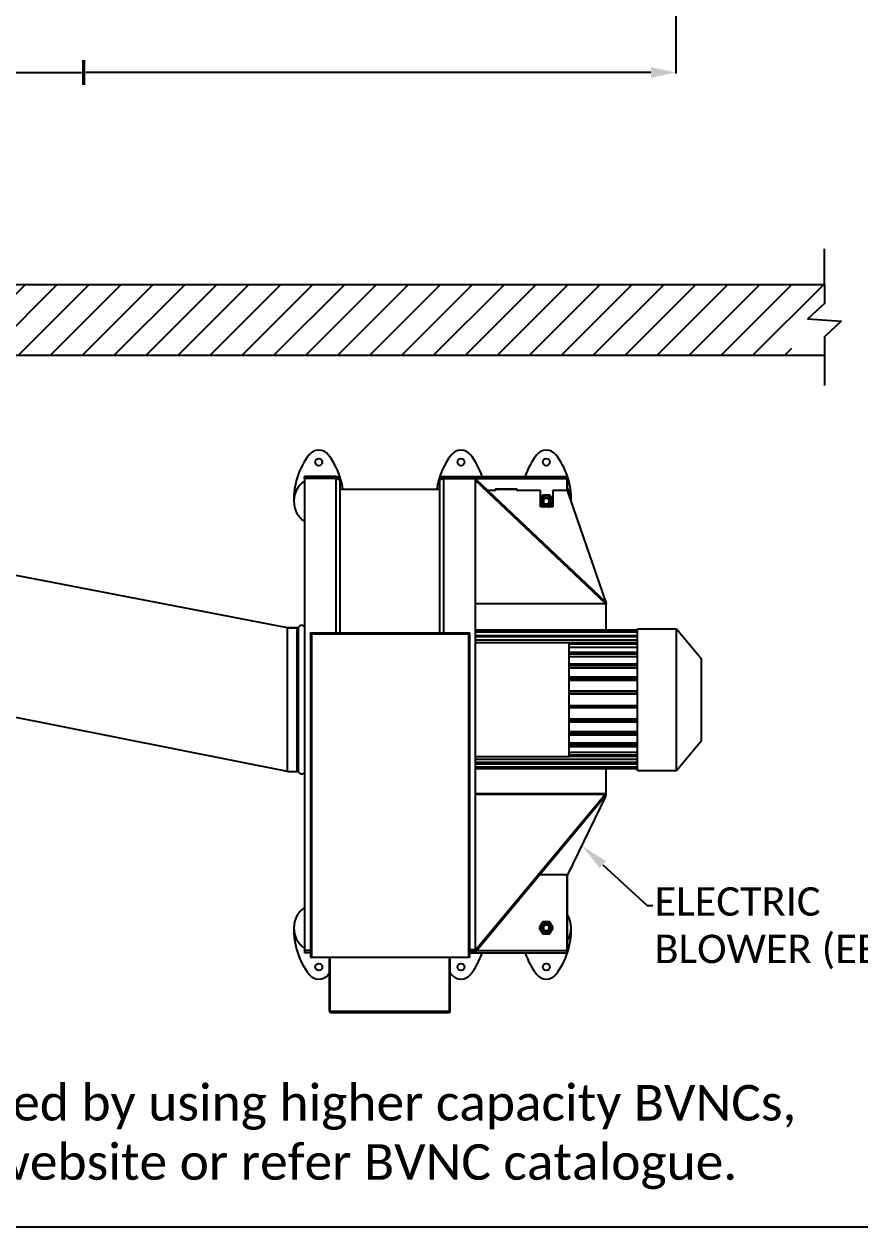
# Model space of a CAD drawing. Header units: millimetres. Extents: x 7589 to 12925, y 625 to 5429.
# Drawn here: x 8781 to 9957, y 625 to 2316 of the extents above; entities that cross this region are included whole.
import ezdxf
from ezdxf import colors
from ezdxf.entities.mleader import LeaderData, LeaderLine
from ezdxf.math import Vec2, Vec3

# ---------------------------------------------------------------- set-up
doc = ezdxf.new("R2010")
doc.units = ezdxf.units.MM
doc.header["$LTSCALE"] = 307.34
doc.header["$PDMODE"] = 3
doc.header["$PDSIZE"] = 8
doc.layers.get('0').update_dxf_attribs({"linetype": 'CONTINUOUS'})
doc.layers.get('Defpoints').update_dxf_attribs({"linetype": 'CONTINUOUS'})
doc.layers.add('00_BUW_DATUM', color=7, linetype='CONTINUOUS')
doc.layers.add('02___PRT_ALL_AXES', color=7, linetype='CONTINUOUS')
doc.styles.get("Standard").update_dxf_attribs({"font": 'calibri.ttf'})
doc.dimstyles.get("Standard").update_dxf_attribs({"dimtxt": 35, "dimasz": 35, "dimexe": 1.5, "dimexo": 1, "dimtad": 1, "dimdsep": 46, "dimtxsty": 'Standard', "dimblk": '_FILLED', "dimblk1": '_FILLED', "dimblk2": '_FILLED', "dimcen": 0.09, "dimazin": 2, "dimtol": 1, "dimtp": 0.01, "dimtm": 0.01, "dimtfac": 1, "dimtofl": 0, "dimtmove": 0, "dimatfit": 3, "dimldrblk": '_FILLED', "dimfxl": 1, "dimtolj": 1, "dimarcsym": 0})

# ---------------------------------------------------------------- blocks, each defined once
blk = doc.blocks.new('_FILLED')
at = {"color": 0, "linetype": 'ByBlock'}
blk.add_solid([(0, 0), (-1, 0.214), (-1, -0.214)], dxfattribs=at)
blk = doc.blocks.new('*D49')
at = {"color": 0, "lineweight": -2}
for p, q in [((9697.7, 2702.2), (9697.7, 2246.6)), ((8032.3, 2365.3), (8032.3, 2246.6)), ((8067.3, 2248.1), (8862, 2248.1)), ((9662.7, 2248.1), (8867.9, 2248.1))]:
    blk.add_line(p, q, dxfattribs=at)
at = {"layer": 'Defpoints', "color": 0}
for p in [(9697.7, 2703.2), (8032.3, 2366.3), (9697.7, 2248.1)]:
    blk.add_point(p, dxfattribs=at)
at = {"color": 0, "linetype": 'ByBlock', "lineweight": -2, "xscale": 35, "yscale": 35, "zscale": 35, "rotation": 180}
blk.add_blockref('_FILLED', (8032.3, 2248.1), dxfattribs=at)
at = {"color": 0, "linetype": 'ByBlock', "lineweight": -2, "xscale": 35, "yscale": 35, "zscale": 35}
blk.add_blockref('_FILLED', (9697.7, 2248.1), dxfattribs=at)
at = {"color": 0, "insert": (8865, 2248.1), "char_height": 35, "attachment_point": 5}
blk.add_mtext('\\A1;\\A1;I', dxfattribs=at)

msp = doc.modelspace()

# ---------------------------------------------------------------- hatches: boundary and pattern name
h = msp.add_hatch()
h.set_pattern_fill('ANSI31', color=0, scale=10)
h.set_pattern_definition([(45, (7173.21, 609.69), (-22.45064, 22.45064), [])])
h.paths.add_polyline_path([(8271.5372, 1850.15493), (8491.5372, 1850.15493), (8491.5372, 1950.15493), (8271.5372, 1950.15493)])
h.paths.add_polyline_path([(9855.61515, 1850.15493), (8541.5372, 1850.15493), (8221.5372, 1850.15493), (7859.25503, 1850.15493), (7859.25503, 1950.15493), (8430.11856, 1950.15493), (9906.7826, 1950.15493)])
h = msp.add_hatch()
h.set_pattern_fill('ANSI31', color=0, scale=10)
h.set_pattern_definition([(45, (5611.275, 609.69), (-22.45064, 22.45064), [])])
edge = h.paths.add_edge_path()
edge.add_line((10350.03802, 1950.15493), (9784.25092, 1950.15493))
edge.add_line((9784.25092, 1950.15493), (10008.76242, 1950.15493))
edge.add_line((10008.76242, 1950.15493), (10008.76242, 1850.15493))
edge.add_line((10008.76242, 1850.15493), (9574.15461, 1850.15493))
edge.add_line((9574.15461, 1850.15493), (9816.70982, 1850.15493))
edge.add_line((9816.70982, 1850.15493), (9849.19026, 1850.15493))
edge.add_line((9849.19061, 1850.15493), (10164.15456, 1850.15493))
edge.add_line((10164.15456, 1850.15493), (10164.41339, 1850.15493))
edge.add_line((10164.41339, 1850.15493), (10350.03802, 1850.15493))
edge.add_line((10350.03802, 1850.15493), (10350.03802, 1893.09695))
edge.add_line((10350.03802, 1893.09695), (10350.03802, 1950.15493))

# ---------------------------------------------------------------- linework, layer by layer
at = {"color": 0}
for p, q in [((9906.7826, 1950.15493), (9906.7826, 2000.15493)), ((7859.25503, 1950.15493), (9906.7826, 1950.15493)), ((9906.7826, 1850.15493), (7859.25503, 1850.15493)), ((7589.3549, 624.5987), (12925.4311, 624.5987))]:
    msp.add_line(p, q, dxfattribs=at)
at = {"color": 0, "linetype": 'Continuous'}
for p, q in [((9175.54037, 1677.15493), (9175.54037, 1680.15493)), ((9219.54037, 1680.15493), (9175.54037, 1680.15493)), ((9175.54037, 1677.15493), (9175.54037, 1013.15493)), ((9219.54037, 1677.15493), (9175.54037, 1677.15493)), ((9219.54037, 1677.15493), (9219.54037, 1680.15493)), ((9219.54037, 1677.15493), (9219.54037, 1460.0911)), ((9371.54037, 1677.15493), (9371.54037, 1680.15493)), ((9371.54037, 1680.15493), (9544.89037, 1680.15493)), ((9371.54037, 1460.0911), (9371.54037, 1677.15493)), ((9371.54037, 1677.15493), (9415.54037, 1677.15493)), ((9415.54037, 1677.15493), (9415.54037, 1013.15493)), ((9415.54037, 1677.15493), (9545.54037, 1677.15493)), ((9416.19037, 1010.15493), (9416.19037, 1680.15493)), ((9416.54037, 1676.3972), (9416.19037, 1676.3972)), ((9416.54037, 1676.3972), (9416.54037, 1673.66732)), ((9598.54037, 1503.88481), (9416.54037, 1676.3972)), ((9544.89037, 1660.06335), (9544.89037, 1680.15493)), ((9545.54037, 1659.72941), (9545.54037, 1677.15493)), ((9225.54037, 1460.0911), (9225.54037, 1674.15493)), ((9225.54037, 1662.15493), (9365.54037, 1662.15493)), ((9365.54037, 1674.15493), (9365.54037, 1460.0911)), ((9416.54037, 1673.66732), (9416.19037, 1673.66732)), ((9598.54037, 1501.15493), (9416.54037, 1673.66732)), ((9444.04037, 1660.06335), (9433.77253, 1660.06335)), ((9443.54037, 1661.90493), (9443.54037, 1660.06335)), ((9474.54037, 1661.90493), (9443.54037, 1661.90493)), ((9444.04037, 1661.83939), (9444.04037, 1660.06335)), ((9474.04037, 1661.83939), (9444.04037, 1661.83939)), ((9474.04037, 1660.06335), (9474.04037, 1661.83939)), ((9507.54037, 1660.06335), (9474.04037, 1660.06335)), ((9474.54037, 1660.06335), (9474.54037, 1661.90493)), ((9507.54037, 1637.06335), (9507.54037, 1660.06335)), ((9524.54037, 1660.06335), (9524.54037, 1637.06335)), ((9545.42518, 1660.06335), (9524.54037, 1660.06335)), ((9599.12686, 1504.37864), (9545.42518, 1660.06335)), ((9510.63289, 1653.65493), (9507.54037, 1648.29852)), ((9507.54037, 1642.01133), (9510.39709, 1637.06335)), ((9520.44785, 1653.65493), (9510.63289, 1653.65493)), ((9524.54037, 1646.56647), (9520.44785, 1653.65493)), ((9520.68365, 1637.06335), (9524.54037, 1643.74339)), ((9524.54037, 1637.06335), (9507.54037, 1637.06335)), ((9416.19037, 1501.15493), (9599.54037, 1501.15493)), ((9598.01938, 1504.37864), (9599.12686, 1504.37864)), ((9598.54037, 1503.88481), (9598.54037, 1501.15493)), ((9599.54037, 1463.63805), (9599.54037, 1501.15493)), ((9165.37509, 1467.15493), (9151.53537, 1467.15493)), ((9151.53537, 1265.15493), (9151.53537, 1467.15493)), ((9165.37509, 1265.15493), (9165.37509, 1467.15493)), ((9167.0525, 1264.2441), (9167.0525, 1468.06575)), ((9184.04037, 1460.09105), (9184.04958, 1460.0911)), ((9184.04037, 1459.29108), (9184.04037, 1460.09105)), ((9184.04037, 1459.23033), (9184.04037, 1459.29108)), ((9184.04037, 1459.23033), (9184.52386, 1459.23033)), ((9184.04958, 1460.0911), (9408.03116, 1460.0911)), ((9184.44037, 1003.43078), (9184.44037, 1458.4911)), ((9186.04037, 1003.57542), (9186.04037, 1458.50267)), ((9186.04037, 1458.50267), (9406.04037, 1458.50267)), ((9406.04037, 1458.50267), (9406.04037, 1003.57542)), ((9407.55688, 1459.23033), (9408.04037, 1459.23033)), ((9407.64037, 1458.4911), (9407.64037, 1003.43078)), ((9408.03116, 1460.0911), (9408.04037, 1460.09105)), ((9408.04037, 1459.29108), (9408.04037, 1460.09105)), ((9408.04037, 1459.29108), (9408.04037, 1459.23033)), ((9643.54037, 1465.64277), (9698.54037, 1465.64277)), ((9643.54037, 1266.66709), (9643.54037, 1465.64277)), ((9698.54037, 1266.66709), (9698.54037, 1465.64277)), ((9698.54037, 1465.64277), (9733.54037, 1423.65277)), ((9547.54037, 1446.15493), (9416.19037, 1446.15493)), ((9547.54037, 1286.15493), (9547.54037, 1446.15493)), ((9643.54037, 1445.90592), (9547.54037, 1445.90592)), ((9643.54037, 1444.1379), (9547.54037, 1444.14257)), ((9547.54037, 1440.09748), (9643.54037, 1440.09748)), ((9643.54037, 1432.50174), (9547.54037, 1432.50174)), ((9643.54037, 1430.26845), (9547.54037, 1430.27231)), ((9547.54037, 1426.92665), (9643.54037, 1426.92665)), ((9733.54037, 1308.65709), (9733.54037, 1423.65277)), ((9643.54037, 1416.19789), (9547.54037, 1416.19789)), ((9643.54037, 1413.59692), (9547.54037, 1413.59981)), ((9547.54037, 1411.09981), (9643.54037, 1411.09981)), ((9643.54037, 1397.70691), (9547.54037, 1397.70691)), ((9643.54037, 1394.85196), (9547.54037, 1394.85374)), ((9547.54037, 1393.30866), (9643.54037, 1393.30866)), ((9643.54037, 1377.83697), (9547.54037, 1377.83697)), ((9643.54037, 1374.8528), (9547.54037, 1374.8534)), ((9547.54037, 1374.33076), (9643.54037, 1374.33076)), ((9547.54037, 1357.9791), (9643.54037, 1357.9791)), ((9643.54037, 1357.45646), (9547.54037, 1357.45646)), ((9643.54037, 1354.4735), (9547.54037, 1354.47289)), ((9547.54037, 1339.0012), (9643.54037, 1339.0012)), ((9643.54037, 1337.45611), (9547.54037, 1337.45611)), ((9643.54037, 1334.60473), (9547.54037, 1334.60295)), ((9547.54037, 1321.21005), (9643.54037, 1321.21005)), ((9643.54037, 1318.71005), (9547.54037, 1318.71005)), ((9643.54037, 1316.11486), (9547.54037, 1316.11197)), ((9547.54037, 1305.3832), (9643.54037, 1305.3832)), ((9698.54037, 1266.66709), (9733.54037, 1308.65709)), ((9416.19037, 1286.15493), (9547.54037, 1286.15493)), ((9643.54037, 1302.03755), (9547.54037, 1302.03755)), ((9643.54037, 1299.81198), (9547.54037, 1299.80812)), ((9547.54037, 1292.21237), (9643.54037, 1292.21237)), ((9643.54037, 1288.16729), (9547.54037, 1288.16729)), ((9643.54037, 1286.4086), (9547.54037, 1286.40393)), ((9151.53537, 1265.15493), (9165.37509, 1265.15493)), ((9599.54037, 1233.58219), (9599.54037, 1268.66709)), ((9643.54037, 1266.66709), (9698.54037, 1266.66709)), ((9599.54037, 1233.58219), (9416.19037, 1233.58219)), ((9416.19037, 1233.31424), (9598.54037, 1233.31424)), ((9598.54037, 1233.31424), (9416.54037, 1014.31424)), ((9598.54037, 1230.71616), (9416.54037, 1011.71616)), ((9598.99484, 1230.03414), (9545.37485, 1119.87351)), ((9598.99484, 1230.03414), (9597.97358, 1230.03414)), ((9598.54037, 1233.31424), (9598.54037, 1230.71616)), ((9545.37485, 1119.87351), (9506.42456, 1119.87351)), ((9544.89037, 1010.15493), (9544.89037, 1119.87351)), ((9545.54037, 1013.15493), (9545.54037, 1120.21356)), ((9510.63289, 1053.65493), (9505.72541, 1045.15493)), ((9520.44785, 1053.65493), (9510.63289, 1053.65493)), ((9525.35532, 1045.15493), (9520.44785, 1053.65493)), ((9505.72541, 1045.15493), (9510.63289, 1036.65493)), ((9510.63289, 1036.65493), (9520.44785, 1036.65493)), ((9520.44785, 1036.65493), (9525.35532, 1045.15493)), ((9184.44037, 1013.15493), (9175.54037, 1013.15493)), ((9175.54037, 1013.15493), (9175.54037, 1010.15493)), ((9184.44037, 1010.15493), (9175.54037, 1010.15493)), ((9184.44037, 1003.43052), (9185.24037, 1003.43052)), ((9185.23578, 1003.57385), (9185.34616, 1003.57427)), ((9185.24037, 1003.56385), (9185.24037, 1003.43078)), ((9406.04037, 1003.57542), (9186.04037, 1003.57542)), ((9210.54037, 928.15493), (9210.54037, 1003.56963)), ((9211.54037, 928.15493), (9211.54037, 1003.56963)), ((9379.54037, 928.15493), (9379.54037, 1003.56963)), ((9380.54037, 928.15493), (9380.54037, 1003.56963)), ((9406.84496, 1003.57385), (9406.73458, 1003.57427)), ((9406.84037, 1003.56385), (9406.84037, 1003.43078)), ((9407.64037, 1003.43052), (9406.84037, 1003.43052)), ((9416.54037, 1014.31424), (9407.64037, 1014.31424)), ((9407.64037, 1013.15493), (9415.54037, 1013.15493)), ((9416.54037, 1011.71616), (9407.64037, 1011.71616)), ((9407.64037, 1010.15493), (9544.89037, 1010.15493)), ((9416.19037, 1013.15493), (9415.54037, 1013.15493)), ((9416.54037, 1014.31424), (9416.54037, 1011.71616)), ((9417.73606, 1013.15493), (9545.54037, 1013.15493)), ((9210.54037, 928.15493), (9380.54037, 928.15493)), ((9212.54037, 926.15493), (9378.54037, 926.15493))]:
    msp.add_line(p, q, dxfattribs=at)
for p, q in [((9151.53537, 1467.15493), (8755.59796, 1543.65493)), ((9151.53537, 1265.15493), (8755.43145, 1343.65493))]:
    msp.add_line(p, q)
at = {"color": 0}
for points in [[(9906.7826, 1950.15493), (9906.7826, 1923.44651), (9883.296, 1901.67), (9930.2692, 1898.22302), (9906.7826, 1876.44651), (9906.7826, 1849.94651)], [(9906.7826, 1950.15493), (9906.7826, 1923.44651), (9883.296, 1901.67), (9930.2692, 1898.22302), (9906.7826, 1876.44651), (9906.7826, 1808.04907)]]:
    msp.add_lwpolyline(points, dxfattribs=at)
at = {"color": 0, "linetype": 'Continuous'}
for centre, radius in [((9515.54037, 1645.15493), 6.25), ((9515.54037, 1045.15493), 8.5), ((9515.54037, 1045.15493), 6.25)]:
    msp.add_circle(centre, radius, dxfattribs=at)
for centre, radius, start, end in [((9195.54037, 1700.15493), 17, 37.81174834, 142.18825166), ((9395.54037, 1700.15493), 17, 37.81174834, 142.18825166), ((9515.54037, 1700.15493), 17, 37.81174834, 142.18825166), ((9219.54037, 1674.15493), 6, 0, 90), ((9219.54037, 1674.15493), 3, 54.85874761, 90), ((9371.54037, 1674.15493), 6, 90, 180), ((9371.54037, 1674.15493), 3, 90, 125.14125239), ((9515.54037, 1645.15493), 8.5, 287.49119066, 160.58442518), ((9515.54037, 1645.15493), 8.5, 199.41557482, 252.50880934), ((9515.54037, 1645.15493), 4.25, 255, 195), ((9165.37509, 1469.15493), 2, 270, 327.00347591), ((9185.99026, 1278.73933), 179.76335, 89.98402908, 90.26735214), ((9406.09048, 1278.73933), 179.76335, 89.73264786, 90.01597092), ((9165.37509, 1263.15493), 2, 32.99652409, 90), ((9171.53537, 1267.15493), 5.345, 212.99652409, 319.19099543), ((9515.54037, 1045.15493), 4.25, 255, 195), ((9186.02223, 804.27139), 199.30402, 89.99478567, 90.19435819), ((9406.05851, 804.27139), 199.30402, 89.80564181, 90.00521433), ((9212.54037, 928.15493), 2, 180, 270), ((9212.54037, 928.15493), 1, 180, 215.73198688), ((9378.54037, 928.15493), 2, 270, 0), ((9378.54037, 928.15493), 1, 324.26801312, 0)]:
    msp.add_arc(centre, radius, start, end, dxfattribs=at)
for points, knots in [([(9219.54037, 1677.15493), (9220.96971, 1676.69996), (9222.67949, 1676.20438), (9224.49147, 1675.31597), (9225.14723, 1674.90426), (9225.54037, 1674.44764), (9225.54037, 1674.15493)], [0, 0, 0, 0, 0.653823538, 0.775159181, 0.8724135779, 1, 1, 1, 1]), ([(9368.61418, 1676.18195), (9367.84177, 1675.90031), (9366.75311, 1675.51978), (9365.54037, 1674.59058), (9365.54037, 1674.15493)], [0, 0, 0, 0, 0.6536391685, 1, 1, 1, 1]), ([(9371.54037, 1677.15493), (9371.28627, 1677.07405), (9370.30688, 1676.76206), (9369.32939, 1676.44272), (9368.61418, 1676.18195)], [0, 0, 0, 0, 0.2594180783, 1, 1, 1, 1]), ([(9599.12686, 1504.37864), (9599.28564, 1503.91833), (9599.47921, 1502.83984), (9599.54037, 1501.75443), (9599.54037, 1501.15493)], [0, 0, 0, 0, 0.4481938655, 1, 1, 1, 1]), ([(9184.04037, 1459.29108), (9184.20818, 1459.29184), (9184.93659, 1459.19992), (9185.56884, 1458.79314), (9186.04037, 1458.49688)], [0, 0, 0, 0, 0.2315644315, 1, 1, 1, 1]), ([(9184.04958, 1460.0911), (9184.16147, 1460.09109), (9184.68859, 1459.99677), (9185.09525, 1459.60305), (9185.37493, 1459.29975)], [0, 0, 0, 0, 0.2133541414, 1, 1, 1, 1]), ([(9184.44037, 1458.4911), (9184.44037, 1458.50711), (9184.54169, 1458.47509), (9184.64376, 1458.50927), (9184.88476, 1458.49368), (9185.05259, 1458.50024), (9185.15146, 1458.50072)], [0, 0, 0, 0, 0.0675405547, 0.2657975329, 0.582948867, 1, 1, 1, 1]), ([(9406.04037, 1458.49688), (9406.20578, 1458.60081), (9406.80976, 1458.98295), (9407.51453, 1459.29346), (9408.04037, 1459.29108)], [0, 0, 0, 0, 0.2708670462, 1, 1, 1, 1]), ([(9406.70581, 1459.29975), (9406.81116, 1459.414), (9407.16936, 1459.78066), (9407.66559, 1460.09107), (9408.03116, 1460.0911)], [0, 0, 0, 0, 0.2983014068, 1, 1, 1, 1]), ([(9407.64037, 1458.4911), (9407.64037, 1458.50711), (9407.53905, 1458.47509), (9407.43698, 1458.50927), (9407.19598, 1458.49368), (9407.02815, 1458.50024), (9406.92928, 1458.50072)], [0, 0, 0, 0, 0.0675405547, 0.2657975329, 0.582948867, 1, 1, 1, 1]), ([(9598.99484, 1230.03414), (9599.21975, 1230.49623), (9599.45953, 1231.69816), (9599.54037, 1232.89405), (9599.54037, 1233.58219)], [0, 0, 0, 0, 0.4275306043, 1, 1, 1, 1]), ([(9184.44037, 1003.56385), (9184.44037, 1003.58193), (9184.55465, 1003.54537), (9184.66933, 1003.58392), (9184.9387, 1003.56619), (9185.12592, 1003.57338), (9185.23578, 1003.57385)], [0, 0, 0, 0, 0.0682057857, 0.2679270282, 0.5856875842, 1, 1, 1, 1]), ([(9407.64037, 1003.56385), (9407.64037, 1003.58193), (9407.52609, 1003.54537), (9407.41141, 1003.58392), (9407.14204, 1003.56619), (9406.95482, 1003.57338), (9406.84496, 1003.57385)], [0, 0, 0, 0, 0.0682057857, 0.2679270282, 0.5856875842, 1, 1, 1, 1]), ([(9211.72938, 927.56983), (9211.8452, 927.22188), (9211.99709, 926.75653), (9212.35233, 926.15493), (9212.54037, 926.15493)], [0, 0, 0, 0, 0.6610470944, 1, 1, 1, 1]), ([(9379.35136, 927.56983), (9379.23553, 927.22188), (9379.08365, 926.75653), (9378.72841, 926.15493), (9378.54037, 926.15493)], [0, 0, 0, 0, 0.6610470944, 1, 1, 1, 1])]:
    msp.add_open_spline(points, degree=3, knots=knots, dxfattribs=at)
for points in [[(9185.37493, 1459.29975), (9185.60956, 1459.0453), (9185.82485, 1458.77349), (9186.04037, 1458.50267)], [(9406.04037, 1458.50267), (9406.25589, 1458.77349), (9406.47118, 1459.0453), (9406.70581, 1459.29975)], [(9211.54037, 928.15493), (9211.60254, 927.95963), (9211.66464, 927.76429), (9211.72938, 927.56983)], [(9379.54037, 928.15493), (9379.4782, 927.95963), (9379.4161, 927.76429), (9379.35136, 927.56983)]]:
    msp.add_open_spline(points, degree=3, dxfattribs=at)
at = {"layer": '00_BUW_DATUM', "color": 0, "linetype": 'Continuous'}
for centre, radius in [((9515.54037, 1645.15493), 5), ((9515.54037, 1645.15493), 4.25), ((9515.54037, 1045.15493), 5), ((9515.54037, 1045.15493), 4.25)]:
    msp.add_circle(centre, radius, dxfattribs=at)
at = {"layer": '02___PRT_ALL_AXES', "color": 0, "linetype": 'Continuous'}
for p, q in [((9151.53537, 1467.15493), (9165.37509, 1467.15493)), ((9643.54037, 1463.637), (9416.19037, 1463.64244)), ((9643.54037, 1461.82429), (9416.19037, 1461.82429)), ((9643.54037, 1461.19491), (9416.19037, 1461.20017)), ((9416.19037, 1456.30982), (9643.54037, 1456.30982)), ((9643.54037, 1455.8246), (9416.19037, 1455.8246)), ((9643.54037, 1454.59912), (9416.19037, 1454.60403)), ((9416.19037, 1450.03667), (9643.54037, 1450.03667)), ((9416.19037, 1282.27319), (9643.54037, 1282.27319)), ((9643.54037, 1277.70546), (9416.19037, 1277.70546)), ((9643.54037, 1276.49052), (9416.19037, 1276.48561)), ((9416.19037, 1276.00004), (9643.54037, 1276.00004)), ((9643.54037, 1271.1093), (9416.19037, 1271.1093)), ((9643.54037, 1270.49121), (9416.19037, 1270.48595)), ((9643.54037, 1268.66709), (9416.19037, 1268.66709))]:
    msp.add_line(p, q, dxfattribs=at)
for centre in [(9195.54037, 1700.15493), (9395.54037, 1700.15493), (9515.54037, 1700.15493), (9195.54037, 990.15493), (9395.54037, 990.15493), (9515.54037, 990.15493)]:
    msp.add_circle(centre, 5, dxfattribs=at)
for centre, radius, start, end in [((9263.41672, 1647.48234), 102.91624, 142.18825166, 181.50506103), ((9195.54037, 1700.15493), 17, 37.81174834, 142.18825166), ((9127.66402, 1647.48234), 102.91624, 8.20324308, 37.81174834), ((9463.41672, 1647.48234), 102.91624, 142.18825166, 171.79675692), ((9395.54037, 1700.15493), 17, 37.81174834, 142.18825166), ((9327.66402, 1647.48234), 102.91624, 18.53237981, 37.81174834), ((9583.41672, 1647.48234), 102.91624, 142.18825166, 161.46762019), ((9515.54037, 1700.15493), 17, 37.81174834, 142.18825166), ((9447.66402, 1647.48234), 102.91624, 358.8182029, 37.81174834), ((9195.54037, 1645.15493), 35, 124.86760548, 235.10552489), ((9195.54037, 1645.15493), 35, 29.0683991, 30.90425336), ((9395.54037, 1645.15493), 35, 149.02593824, 150.91245769), ((9515.54037, 1645.15493), 35, 0.24103122, 30.90425336), ((9165.37509, 1469.15493), 2, 270, 327.00347591), ((9171.53537, 1465.15493), 5.345, 41.20349879, 147.00347591), ((9195.54037, 1045.15493), 35, 124.86760548, 235.10552489), ((9515.54037, 1045.15493), 35, 329.02593824, 30.90425336), ((9263.41672, 1042.82752), 102.91624, 178.27726248, 217.81174834), ((9447.66402, 1042.82752), 102.91624, 322.18825166, 1.50506103), ((9327.66402, 1042.82752), 102.91624, 322.18825166, 341.46762019), ((9583.41672, 1042.82752), 102.91624, 198.53237981, 217.81174834), ((9127.66402, 1042.82752), 102.91624, 322.18825166, 323.71653651), ((9463.41672, 1042.82752), 102.91624, 216.28346349, 217.81174834), ((9195.54037, 990.15493), 17, 217.81174834, 322.18825166), ((9395.54037, 990.15493), 17, 217.81174834, 322.18825166), ((9515.54037, 990.15493), 17, 217.81174834, 322.18825166)]:
    msp.add_arc(centre, radius, start, end, dxfattribs=at)

# ---------------------------------------------------------------- texts
at = {"color": 0, "insert": (7705.79189, 824.25317), "char_height": 50, "width": 2761.1054183, "attachment_point": 1}
msp.add_mtext('** Number of BVNC can be reduced by using higher capacity BVNCs,\\PFor selection please contact our website or refer BVNC catalogue.', dxfattribs=at)

# ---------------------------------------------------------------- dimensions: what is measured, and where the dimension line sits
at = {"color": 0}
dim = msp.add_linear_dim(base=(9697.66062, 2248.05759), p1=(8032.28479, 2366.25215), p2=(9697.66062, 2703.18346), text='\\A1;I', dimstyle='Standard', override={"dimtad": 0, "dimtih": 1, "dimtoh": 1, "dimdec": 4, "dimzin": 0, "dimtxsty": 'Standard', "dimcen": 62.865, "dimadec": 0, "dimazin": 0, "dimtdec": 4, "dimtzin": 0}, dxfattribs=at)
dim.commit()
dim.dimension.update_dxf_attribs({"geometry": '*D49', "text_midpoint": (8864.9727, 2248.05759)})

# ---------------------------------------------------------------- leaders
ml = msp.add_multileader_mtext('Standard', dxfattribs=at)
ml.set_content('ELECTRIC\\PBLOWER (EBL)')
ml.set_leader_properties(linetype='ByLayer')
ml.build(insert=Vec2(0, 0))
ml.multileader.update_dxf_attribs({"text_right_attachment_type": 6, "arrow_head_size": 40})
ctx = ml.context
ctx.base_point, ctx.char_height, ctx.arrow_head_size, ctx.plane_origin = Vec3(9665.55047, 1076.80244), 40, 40, Vec3(9565.41458, 1161.04452)
ctx.right_attachment = 6
notes = []
notes.append((ctx, [(0, (1, 1, 0), (9657.55047, 1076.80244), (1, 0), 8, [(0, [(9565.41458, 1161.04452)], 0, [])])]))
ctx.mtext.insert, ctx.mtext.flow_direction = Vec3(9667.55047, 1102.26398), 5
for ctx, leaders in notes:
    for number, flags, end, landing, length, lines in leaders:
        leader = LeaderData()
        leader.index, (leader.has_last_leader_line, leader.has_dogleg_vector, leader.attachment_direction) = number, flags
        leader.last_leader_point, leader.dogleg_vector, leader.dogleg_length = Vec3(end), Vec3(landing), length
        for number, points, colour, breaks in lines:
            line = LeaderLine()
            line.index, line.vertices, line.color, line.breaks = number, Vec3.list(points), colors.encode_raw_color(colour), breaks
            leader.lines.append(line)
        ctx.leaders.append(leader)

doc.saveas('drawing.dxf')
